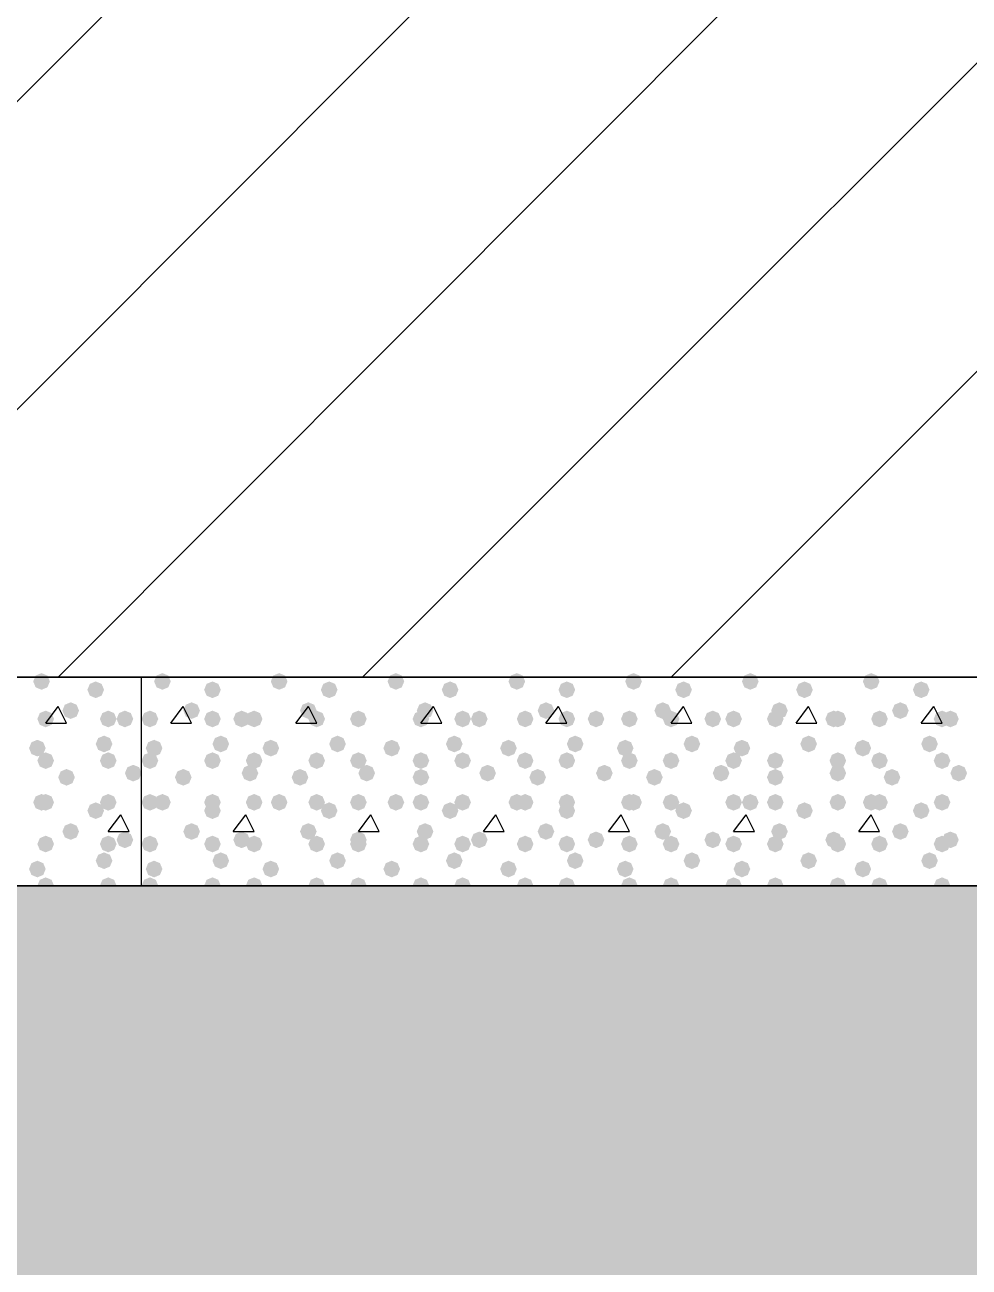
# Model space of a CAD drawing. Header units: millimetres. Extents: x 0 to 420, y 0 to 297.
# Drawn here: x 88.82 to 98.4, y 138.75 to 151.36 of the extents above; entities that cross this region are included whole.
import ezdxf

# ---------------------------------------------------------------- set-up
doc = ezdxf.new("R2010")
doc.units = ezdxf.units.MM
doc.layers.get('0').update_dxf_attribs({"linetype": 'CONTINUOUS'})

msp = doc.modelspace()

# ---------------------------------------------------------------- hatches: boundary and pattern name
at = {"true_color": 0x000007}
for points in [[(89.069333, 144.695333), (89.044462, 144.635537), (88.984667, 144.610667), (88.924871, 144.635537), (88.9, 144.695333), (88.924871, 144.755129), (88.984667, 144.78), (89.044462, 144.755129)], [(89.619667, 144.610667), (89.594796, 144.550871), (89.535, 144.526), (89.475204, 144.550871), (89.450333, 144.610667), (89.475204, 144.670462), (89.535, 144.695333), (89.594796, 144.670463)], [(89.365667, 144.399), (89.340796, 144.339204), (89.281, 144.314333), (89.221204, 144.339204), (89.196333, 144.399), (89.221204, 144.458796), (89.281, 144.483667), (89.340796, 144.458796)], [(89.111667, 144.314333), (89.086796, 144.254537), (89.027, 144.229667), (88.967204, 144.254537), (88.942333, 144.314333), (88.967204, 144.374129), (89.027, 144.399), (89.086796, 144.374129)], [(89.746667, 144.314333), (89.721796, 144.254537), (89.662, 144.229667), (89.602204, 144.254537), (89.577333, 144.314333), (89.602204, 144.374129), (89.662, 144.399), (89.721796, 144.374129)], [(89.916, 144.314333), (89.891129, 144.254537), (89.831333, 144.229667), (89.771537, 144.254537), (89.746667, 144.314333), (89.771537, 144.374129), (89.831333, 144.399), (89.891129, 144.374129)], [(89.027, 144.018), (89.002129, 143.958204), (88.942333, 143.933333), (88.882538, 143.958204), (88.857667, 144.018), (88.882537, 144.077796), (88.942333, 144.102667), (89.002129, 144.077796)], [(89.704333, 144.060333), (89.679462, 144.000537), (89.619667, 143.975667), (89.559871, 144.000537), (89.535, 144.060333), (89.559871, 144.120129), (89.619667, 144.145), (89.679462, 144.120129)], [(89.111667, 143.891), (89.086796, 143.831204), (89.027, 143.806333), (88.967204, 143.831204), (88.942333, 143.891), (88.967204, 143.950796), (89.027, 143.975667), (89.086796, 143.950796)], [(89.746667, 143.891), (89.721796, 143.831204), (89.662, 143.806333), (89.602204, 143.831204), (89.577333, 143.891), (89.602204, 143.950796), (89.662, 143.975667), (89.721796, 143.950796)], [(90.000667, 143.764), (89.975796, 143.704204), (89.916, 143.679333), (89.856204, 143.704204), (89.831333, 143.764), (89.856204, 143.823796), (89.916, 143.848667), (89.975796, 143.823796)], [(89.323333, 143.721667), (89.298463, 143.661871), (89.238667, 143.637), (89.178871, 143.661871), (89.154, 143.721667), (89.178871, 143.781462), (89.238667, 143.806333), (89.298462, 143.781463)], [(89.069333, 143.467667), (89.044462, 143.407871), (88.984667, 143.383), (88.924871, 143.407871), (88.9, 143.467667), (88.924871, 143.527462), (88.984667, 143.552333), (89.044462, 143.527463)], [(89.111667, 143.467667), (89.086796, 143.407871), (89.027, 143.383), (88.967204, 143.407871), (88.942333, 143.467667), (88.967204, 143.527462), (89.027, 143.552333), (89.086796, 143.527463)], [(89.619667, 143.383), (89.594796, 143.323204), (89.535, 143.298333), (89.475204, 143.323204), (89.450333, 143.383), (89.475204, 143.442796), (89.535, 143.467667), (89.594796, 143.442796)], [(89.746667, 143.467667), (89.721796, 143.407871), (89.662, 143.383), (89.602204, 143.407871), (89.577333, 143.467667), (89.602204, 143.527462), (89.662, 143.552333), (89.721796, 143.527463)], [(89.365667, 143.171333), (89.340796, 143.111537), (89.281, 143.086667), (89.221204, 143.111537), (89.196333, 143.171333), (89.221204, 143.231129), (89.281, 143.256), (89.340796, 143.231129)], [(89.111667, 143.044333), (89.086796, 142.984537), (89.027, 142.959667), (88.967204, 142.984537), (88.942333, 143.044333), (88.967204, 143.104129), (89.027, 143.129), (89.086796, 143.104129)], [(89.746667, 143.044333), (89.721796, 142.984537), (89.662, 142.959667), (89.602204, 142.984537), (89.577333, 143.044333), (89.602204, 143.104129), (89.662, 143.129), (89.721796, 143.104129)], [(89.916, 143.086667), (89.891129, 143.026871), (89.831333, 143.002), (89.771537, 143.026871), (89.746667, 143.086667), (89.771537, 143.146462), (89.831333, 143.171333), (89.891129, 143.146463)], [(89.704333, 142.875), (89.679462, 142.815204), (89.619667, 142.790333), (89.559871, 142.815204), (89.535, 142.875), (89.559871, 142.934796), (89.619667, 142.959667), (89.679462, 142.934796)], [(89.027, 142.790333), (89.002129, 142.730537), (88.942333, 142.705667), (88.882538, 142.730537), (88.857667, 142.790333), (88.882537, 142.850129), (88.942333, 142.875), (89.002129, 142.850129)], [(89.111667, 142.621), (89.086796, 142.561204), (89.027, 142.536333), (88.967204, 142.561204), (88.942333, 142.621), (88.967204, 142.680796), (89.027, 142.705667), (89.086796, 142.680796)], [(89.746667, 142.621), (89.721796, 142.561204), (89.662, 142.536333), (89.602204, 142.561204), (89.577333, 142.621), (89.602204, 142.680796), (89.662, 142.705667), (89.721796, 142.680796)]]:
    msp.add_hatch(color=0, dxfattribs=at).paths.add_polyline_path(points, flags=0)
at = {"true_color": 0x000008}
for points in [[(90.297, 144.695333), (90.272129, 144.635537), (90.212333, 144.610667), (90.152538, 144.635537), (90.127667, 144.695333), (90.152537, 144.755129), (90.212333, 144.78), (90.272129, 144.755129)], [(91.482333, 144.695333), (91.457463, 144.635537), (91.397667, 144.610667), (91.337871, 144.635537), (91.313, 144.695333), (91.337871, 144.755129), (91.397667, 144.78), (91.457462, 144.755129)], [(92.667667, 144.695333), (92.642796, 144.635537), (92.583, 144.610667), (92.523204, 144.635537), (92.498333, 144.695333), (92.523204, 144.755129), (92.583, 144.78), (92.642796, 144.755129)], [(93.895333, 144.695333), (93.870463, 144.635537), (93.810667, 144.610667), (93.750871, 144.635537), (93.726, 144.695333), (93.750871, 144.755129), (93.810667, 144.78), (93.870462, 144.755129)], [(95.080667, 144.695333), (95.055796, 144.635537), (94.996, 144.610667), (94.936204, 144.635537), (94.911333, 144.695333), (94.936204, 144.755129), (94.996, 144.78), (95.055796, 144.755129)], [(96.266, 144.695333), (96.241129, 144.635537), (96.181333, 144.610667), (96.121537, 144.635537), (96.096667, 144.695333), (96.121537, 144.755129), (96.181333, 144.78), (96.241129, 144.755129)], [(97.493667, 144.695333), (97.468796, 144.635537), (97.409, 144.610667), (97.349204, 144.635537), (97.324333, 144.695333), (97.349204, 144.755129), (97.409, 144.78), (97.468796, 144.755129)], [(90.805, 144.610667), (90.780129, 144.550871), (90.720333, 144.526), (90.660538, 144.550871), (90.635667, 144.610667), (90.660537, 144.670462), (90.720333, 144.695333), (90.780129, 144.670463)], [(91.990333, 144.610667), (91.965463, 144.550871), (91.905667, 144.526), (91.845871, 144.550871), (91.821, 144.610667), (91.845871, 144.670462), (91.905667, 144.695333), (91.965462, 144.670463)], [(93.218, 144.610667), (93.193129, 144.550871), (93.133333, 144.526), (93.073538, 144.550871), (93.048667, 144.610667), (93.073537, 144.670462), (93.133333, 144.695333), (93.193129, 144.670463)], [(94.403333, 144.610667), (94.378463, 144.550871), (94.318667, 144.526), (94.258871, 144.550871), (94.234, 144.610667), (94.258871, 144.670462), (94.318667, 144.695333), (94.378462, 144.670463)], [(95.588667, 144.610667), (95.563796, 144.550871), (95.504, 144.526), (95.444204, 144.550871), (95.419333, 144.610667), (95.444204, 144.670462), (95.504, 144.695333), (95.563796, 144.670463)], [(96.816333, 144.610667), (96.791462, 144.550871), (96.731667, 144.526), (96.671871, 144.550871), (96.647, 144.610667), (96.671871, 144.670462), (96.731667, 144.695333), (96.791462, 144.670463)], [(98.001667, 144.610667), (97.976796, 144.550871), (97.917, 144.526), (97.857204, 144.550871), (97.832333, 144.610667), (97.857204, 144.670462), (97.917, 144.695333), (97.976796, 144.670463)], [(90.593333, 144.399), (90.568463, 144.339204), (90.508667, 144.314333), (90.448871, 144.339204), (90.424, 144.399), (90.448871, 144.458796), (90.508667, 144.483667), (90.568462, 144.458796)], [(91.778667, 144.399), (91.753796, 144.339204), (91.694, 144.314333), (91.634204, 144.339204), (91.609333, 144.399), (91.634204, 144.458796), (91.694, 144.483667), (91.753796, 144.458796)], [(92.964, 144.399), (92.939129, 144.339204), (92.879333, 144.314333), (92.819538, 144.339204), (92.794667, 144.399), (92.819537, 144.458796), (92.879333, 144.483667), (92.939129, 144.458796)], [(94.191667, 144.399), (94.166796, 144.339204), (94.107, 144.314333), (94.047204, 144.339204), (94.022333, 144.399), (94.047204, 144.458796), (94.107, 144.483667), (94.166796, 144.458796)], [(95.377, 144.399), (95.352129, 144.339204), (95.292333, 144.314333), (95.232538, 144.339204), (95.207667, 144.399), (95.232537, 144.458796), (95.292333, 144.483667), (95.352129, 144.458796)], [(96.562333, 144.399), (96.537463, 144.339204), (96.477667, 144.314333), (96.417871, 144.339204), (96.393, 144.399), (96.417871, 144.458796), (96.477667, 144.483667), (96.537462, 144.458796)], [(97.79, 144.399), (97.765129, 144.339204), (97.705333, 144.314333), (97.645538, 144.339204), (97.620667, 144.399), (97.645537, 144.458796), (97.705333, 144.483667), (97.765129, 144.458796)], [(90.17, 144.314333), (90.145129, 144.254537), (90.085333, 144.229667), (90.025538, 144.254537), (90.000667, 144.314333), (90.025537, 144.374129), (90.085333, 144.399), (90.145129, 144.374129)], [(90.805, 144.314333), (90.780129, 144.254537), (90.720333, 144.229667), (90.660538, 144.254537), (90.635667, 144.314333), (90.660537, 144.374129), (90.720333, 144.399), (90.780129, 144.374129)], [(91.101333, 144.314333), (91.076462, 144.254537), (91.016667, 144.229667), (90.956871, 144.254537), (90.932, 144.314333), (90.956871, 144.374129), (91.016667, 144.399), (91.076462, 144.374129)], [(91.228333, 144.314333), (91.203463, 144.254537), (91.143667, 144.229667), (91.083871, 144.254537), (91.059, 144.314333), (91.083871, 144.374129), (91.143667, 144.399), (91.203462, 144.374129)], [(91.863333, 144.314333), (91.838463, 144.254537), (91.778667, 144.229667), (91.718871, 144.254537), (91.694, 144.314333), (91.718871, 144.374129), (91.778667, 144.399), (91.838462, 144.374129)], [(92.286667, 144.314333), (92.261796, 144.254537), (92.202, 144.229667), (92.142204, 144.254537), (92.117333, 144.314333), (92.142204, 144.374129), (92.202, 144.399), (92.261796, 144.374129)], [(92.286667, 144.314333), (92.261796, 144.254537), (92.202, 144.229667), (92.142204, 144.254537), (92.117333, 144.314333), (92.142204, 144.374129), (92.202, 144.399), (92.261796, 144.374129)], [(92.921667, 144.314333), (92.896796, 144.254537), (92.837, 144.229667), (92.777204, 144.254537), (92.752333, 144.314333), (92.777204, 144.374129), (92.837, 144.399), (92.896796, 144.374129)], [(93.345, 144.314333), (93.320129, 144.254537), (93.260333, 144.229667), (93.200538, 144.254537), (93.175667, 144.314333), (93.200537, 144.374129), (93.260333, 144.399), (93.320129, 144.374129)], [(93.514333, 144.314333), (93.489462, 144.254537), (93.429667, 144.229667), (93.369871, 144.254537), (93.345, 144.314333), (93.369871, 144.374129), (93.429667, 144.399), (93.489462, 144.374129)], [(93.98, 144.314333), (93.955129, 144.254537), (93.895333, 144.229667), (93.835538, 144.254537), (93.810667, 144.314333), (93.835537, 144.374129), (93.895333, 144.399), (93.955129, 144.374129)], [(94.403333, 144.314333), (94.378463, 144.254537), (94.318667, 144.229667), (94.258871, 144.254537), (94.234, 144.314333), (94.258871, 144.374129), (94.318667, 144.399), (94.378462, 144.374129)], [(94.699667, 144.314333), (94.674796, 144.254537), (94.615, 144.229667), (94.555204, 144.254537), (94.530333, 144.314333), (94.555204, 144.374129), (94.615, 144.399), (94.674796, 144.374129)], [(95.038333, 144.314333), (95.013463, 144.254537), (94.953667, 144.229667), (94.893871, 144.254537), (94.869, 144.314333), (94.893871, 144.374129), (94.953667, 144.399), (95.013462, 144.374129)], [(95.461667, 144.314333), (95.436796, 144.254537), (95.377, 144.229667), (95.317204, 144.254537), (95.292333, 144.314333), (95.317204, 144.374129), (95.377, 144.399), (95.436796, 144.374129)], [(95.885, 144.314333), (95.860129, 144.254537), (95.800333, 144.229667), (95.740538, 144.254537), (95.715667, 144.314333), (95.740537, 144.374129), (95.800333, 144.399), (95.860129, 144.374129)], [(96.096667, 144.314333), (96.071796, 144.254537), (96.012, 144.229667), (95.952204, 144.254537), (95.927333, 144.314333), (95.952204, 144.374129), (96.012, 144.399), (96.071796, 144.374129)], [(96.52, 144.314333), (96.495129, 144.254537), (96.435333, 144.229667), (96.375538, 144.254537), (96.350667, 144.314333), (96.375537, 144.374129), (96.435333, 144.399), (96.495129, 144.374129)], [(97.112667, 144.314333), (97.087796, 144.254537), (97.028, 144.229667), (96.968204, 144.254537), (96.943333, 144.314333), (96.968204, 144.374129), (97.028, 144.399), (97.087796, 144.374129)], [(97.155, 144.314333), (97.130129, 144.254537), (97.070333, 144.229667), (97.010538, 144.254537), (96.985667, 144.314333), (97.010537, 144.374129), (97.070333, 144.399), (97.130129, 144.374129)], [(97.578333, 144.314333), (97.553463, 144.254537), (97.493667, 144.229667), (97.433871, 144.254537), (97.409, 144.314333), (97.433871, 144.374129), (97.493667, 144.399), (97.553462, 144.374129)], [(98.213333, 144.314333), (98.188463, 144.254537), (98.128667, 144.229667), (98.068871, 144.254537), (98.044, 144.314333), (98.068871, 144.374129), (98.128667, 144.399), (98.188462, 144.374129)], [(98.298, 144.314333), (98.273129, 144.254537), (98.213333, 144.229667), (98.153537, 144.254537), (98.128667, 144.314333), (98.153537, 144.374129), (98.213333, 144.399), (98.273129, 144.374129)], [(90.212333, 144.018), (90.187463, 143.958204), (90.127667, 143.933333), (90.067871, 143.958204), (90.043, 144.018), (90.067871, 144.077796), (90.127667, 144.102667), (90.187462, 144.077796)], [(90.889667, 144.060333), (90.864796, 144.000537), (90.805, 143.975667), (90.745204, 144.000537), (90.720333, 144.060333), (90.745204, 144.120129), (90.805, 144.145), (90.864796, 144.120129)], [(91.397667, 144.018), (91.372796, 143.958204), (91.313, 143.933333), (91.253204, 143.958204), (91.228333, 144.018), (91.253204, 144.077796), (91.313, 144.102667), (91.372796, 144.077796)], [(92.075, 144.060333), (92.050129, 144.000537), (91.990333, 143.975667), (91.930538, 144.000537), (91.905667, 144.060333), (91.930537, 144.120129), (91.990333, 144.145), (92.050129, 144.120129)], [(92.625333, 144.018), (92.600463, 143.958204), (92.540667, 143.933333), (92.480871, 143.958204), (92.456, 144.018), (92.480871, 144.077796), (92.540667, 144.102667), (92.600462, 144.077796)], [(93.260333, 144.060333), (93.235463, 144.000537), (93.175667, 143.975667), (93.115871, 144.000537), (93.091, 144.060333), (93.115871, 144.120129), (93.175667, 144.145), (93.235462, 144.120129)], [(93.810667, 144.018), (93.785796, 143.958204), (93.726, 143.933333), (93.666204, 143.958204), (93.641333, 144.018), (93.666204, 144.077796), (93.726, 144.102667), (93.785796, 144.077796)], [(94.488, 144.060333), (94.463129, 144.000537), (94.403333, 143.975667), (94.343537, 144.000537), (94.318667, 144.060333), (94.343537, 144.120129), (94.403333, 144.145), (94.463129, 144.120129)], [(94.996, 144.018), (94.971129, 143.958204), (94.911333, 143.933333), (94.851537, 143.958204), (94.826667, 144.018), (94.851537, 144.077796), (94.911333, 144.102667), (94.971129, 144.077796)], [(95.673333, 144.060333), (95.648463, 144.000537), (95.588667, 143.975667), (95.528871, 144.000537), (95.504, 144.060333), (95.528871, 144.120129), (95.588667, 144.145), (95.648462, 144.120129)], [(96.181333, 144.018), (96.156462, 143.958204), (96.096667, 143.933333), (96.036871, 143.958204), (96.012, 144.018), (96.036871, 144.077796), (96.096667, 144.102667), (96.156462, 144.077796)], [(96.858667, 144.060333), (96.833796, 144.000537), (96.774, 143.975667), (96.714204, 144.000537), (96.689333, 144.060333), (96.714204, 144.120129), (96.774, 144.145), (96.833796, 144.120129)], [(97.409, 144.018), (97.384129, 143.958204), (97.324333, 143.933333), (97.264538, 143.958204), (97.239667, 144.018), (97.264537, 144.077796), (97.324333, 144.102667), (97.384129, 144.077796)], [(98.086333, 144.060333), (98.061462, 144.000537), (98.001667, 143.975667), (97.941871, 144.000537), (97.917, 144.060333), (97.941871, 144.120129), (98.001667, 144.145), (98.061462, 144.120129)], [(90.17, 143.891), (90.145129, 143.831204), (90.085333, 143.806333), (90.025538, 143.831204), (90.000667, 143.891), (90.025537, 143.950796), (90.085333, 143.975667), (90.145129, 143.950796)], [(90.805, 143.891), (90.780129, 143.831204), (90.720333, 143.806333), (90.660538, 143.831204), (90.635667, 143.891), (90.660537, 143.950796), (90.720333, 143.975667), (90.780129, 143.950796)], [(91.228333, 143.891), (91.203463, 143.831204), (91.143667, 143.806333), (91.083871, 143.831204), (91.059, 143.891), (91.083871, 143.950796), (91.143667, 143.975667), (91.203462, 143.950796)], [(91.863333, 143.891), (91.838463, 143.831204), (91.778667, 143.806333), (91.718871, 143.831204), (91.694, 143.891), (91.718871, 143.950796), (91.778667, 143.975667), (91.838462, 143.950796)], [(92.286667, 143.891), (92.261796, 143.831204), (92.202, 143.806333), (92.142204, 143.831204), (92.117333, 143.891), (92.142204, 143.950796), (92.202, 143.975667), (92.261796, 143.950796)], [(92.921667, 143.891), (92.896796, 143.831204), (92.837, 143.806333), (92.777204, 143.831204), (92.752333, 143.891), (92.777204, 143.950796), (92.837, 143.975667), (92.896796, 143.950796)], [(93.345, 143.891), (93.320129, 143.831204), (93.260333, 143.806333), (93.200538, 143.831204), (93.175667, 143.891), (93.200537, 143.950796), (93.260333, 143.975667), (93.320129, 143.950796)], [(93.98, 143.891), (93.955129, 143.831204), (93.895333, 143.806333), (93.835538, 143.831204), (93.810667, 143.891), (93.835537, 143.950796), (93.895333, 143.975667), (93.955129, 143.950796)], [(94.403333, 143.891), (94.378463, 143.831204), (94.318667, 143.806333), (94.258871, 143.831204), (94.234, 143.891), (94.258871, 143.950796), (94.318667, 143.975667), (94.378462, 143.950796)], [(95.038333, 143.891), (95.013463, 143.831204), (94.953667, 143.806333), (94.893871, 143.831204), (94.869, 143.891), (94.893871, 143.950796), (94.953667, 143.975667), (95.013462, 143.950796)], [(95.461667, 143.891), (95.436796, 143.831204), (95.377, 143.806333), (95.317204, 143.831204), (95.292333, 143.891), (95.317204, 143.950796), (95.377, 143.975667), (95.436796, 143.950796)], [(96.096667, 143.891), (96.071796, 143.831204), (96.012, 143.806333), (95.952204, 143.831204), (95.927333, 143.891), (95.952204, 143.950796), (96.012, 143.975667), (96.071796, 143.950796)], [(96.52, 143.891), (96.495129, 143.831204), (96.435333, 143.806333), (96.375538, 143.831204), (96.350667, 143.891), (96.375537, 143.950796), (96.435333, 143.975667), (96.495129, 143.950796)], [(97.155, 143.891), (97.130129, 143.831204), (97.070333, 143.806333), (97.010538, 143.831204), (96.985667, 143.891), (97.010537, 143.950796), (97.070333, 143.975667), (97.130129, 143.950796)], [(97.578333, 143.891), (97.553463, 143.831204), (97.493667, 143.806333), (97.433871, 143.831204), (97.409, 143.891), (97.433871, 143.950796), (97.493667, 143.975667), (97.553462, 143.950796)], [(98.213333, 143.891), (98.188463, 143.831204), (98.128667, 143.806333), (98.068871, 143.831204), (98.044, 143.891), (98.068871, 143.950796), (98.128667, 143.975667), (98.188462, 143.950796)], [(91.186, 143.764), (91.161129, 143.704204), (91.101333, 143.679333), (91.041537, 143.704204), (91.016667, 143.764), (91.041537, 143.823796), (91.101333, 143.848667), (91.161129, 143.823796)], [(92.371333, 143.764), (92.346463, 143.704204), (92.286667, 143.679333), (92.226871, 143.704204), (92.202, 143.764), (92.226871, 143.823796), (92.286667, 143.848667), (92.346462, 143.823796)], [(93.599, 143.764), (93.574129, 143.704204), (93.514333, 143.679333), (93.454538, 143.704204), (93.429667, 143.764), (93.454537, 143.823796), (93.514333, 143.848667), (93.574129, 143.823796)], [(94.784333, 143.764), (94.759462, 143.704204), (94.699667, 143.679333), (94.639871, 143.704204), (94.615, 143.764), (94.639871, 143.823796), (94.699667, 143.848667), (94.759462, 143.823796)], [(95.969667, 143.764), (95.944796, 143.704204), (95.885, 143.679333), (95.825204, 143.704204), (95.800333, 143.764), (95.825204, 143.823796), (95.885, 143.848667), (95.944796, 143.823796)], [(97.155, 143.764), (97.130129, 143.704204), (97.070333, 143.679333), (97.010538, 143.704204), (96.985667, 143.764), (97.010537, 143.823796), (97.070333, 143.848667), (97.130129, 143.823796)], [(98.382667, 143.764), (98.357796, 143.704204), (98.298, 143.679333), (98.238204, 143.704204), (98.213333, 143.764), (98.238204, 143.823796), (98.298, 143.848667), (98.357796, 143.823796)], [(90.508667, 143.721667), (90.483796, 143.661871), (90.424, 143.637), (90.364204, 143.661871), (90.339333, 143.721667), (90.364204, 143.781462), (90.424, 143.806333), (90.483796, 143.781463)], [(91.694, 143.721667), (91.669129, 143.661871), (91.609333, 143.637), (91.549538, 143.661871), (91.524667, 143.721667), (91.549537, 143.781462), (91.609333, 143.806333), (91.669129, 143.781463)], [(92.921667, 143.721667), (92.896796, 143.661871), (92.837, 143.637), (92.777204, 143.661871), (92.752333, 143.721667), (92.777204, 143.781462), (92.837, 143.806333), (92.896796, 143.781463)], [(94.107, 143.721667), (94.082129, 143.661871), (94.022333, 143.637), (93.962538, 143.661871), (93.937667, 143.721667), (93.962537, 143.781462), (94.022333, 143.806333), (94.082129, 143.781463)], [(95.292333, 143.721667), (95.267463, 143.661871), (95.207667, 143.637), (95.147871, 143.661871), (95.123, 143.721667), (95.147871, 143.781462), (95.207667, 143.806333), (95.267462, 143.781463)], [(96.52, 143.721667), (96.495129, 143.661871), (96.435333, 143.637), (96.375538, 143.661871), (96.350667, 143.721667), (96.375537, 143.781462), (96.435333, 143.806333), (96.495129, 143.781463)], [(97.705333, 143.721667), (97.680463, 143.661871), (97.620667, 143.637), (97.560871, 143.661871), (97.536, 143.721667), (97.560871, 143.781462), (97.620667, 143.806333), (97.680462, 143.781463)], [(90.17, 143.467667), (90.145129, 143.407871), (90.085333, 143.383), (90.025538, 143.407871), (90.000667, 143.467667), (90.025537, 143.527462), (90.085333, 143.552333), (90.145129, 143.527463)], [(90.297, 143.467667), (90.272129, 143.407871), (90.212333, 143.383), (90.152538, 143.407871), (90.127667, 143.467667), (90.152537, 143.527462), (90.212333, 143.552333), (90.272129, 143.527463)], [(90.805, 143.467667), (90.780129, 143.407871), (90.720333, 143.383), (90.660538, 143.407871), (90.635667, 143.467667), (90.660537, 143.527462), (90.720333, 143.552333), (90.780129, 143.527463)], [(90.805, 143.383), (90.780129, 143.323204), (90.720333, 143.298333), (90.660538, 143.323204), (90.635667, 143.383), (90.660537, 143.442796), (90.720333, 143.467667), (90.780129, 143.442796)], [(91.228333, 143.467667), (91.203463, 143.407871), (91.143667, 143.383), (91.083871, 143.407871), (91.059, 143.467667), (91.083871, 143.527462), (91.143667, 143.552333), (91.203462, 143.527463)], [(91.482333, 143.467667), (91.457463, 143.407871), (91.397667, 143.383), (91.337871, 143.407871), (91.313, 143.467667), (91.337871, 143.527462), (91.397667, 143.552333), (91.457462, 143.527463)], [(91.863333, 143.467667), (91.838463, 143.407871), (91.778667, 143.383), (91.718871, 143.407871), (91.694, 143.467667), (91.718871, 143.527462), (91.778667, 143.552333), (91.838462, 143.527463)], [(91.990333, 143.383), (91.965463, 143.323204), (91.905667, 143.298333), (91.845871, 143.323204), (91.821, 143.383), (91.845871, 143.442796), (91.905667, 143.467667), (91.965462, 143.442796)], [(92.286667, 143.467667), (92.261796, 143.407871), (92.202, 143.383), (92.142204, 143.407871), (92.117333, 143.467667), (92.142204, 143.527462), (92.202, 143.552333), (92.261796, 143.527463)], [(92.667667, 143.467667), (92.642796, 143.407871), (92.583, 143.383), (92.523204, 143.407871), (92.498333, 143.467667), (92.523204, 143.527462), (92.583, 143.552333), (92.642796, 143.527463)], [(92.921667, 143.467667), (92.896796, 143.407871), (92.837, 143.383), (92.777204, 143.407871), (92.752333, 143.467667), (92.777204, 143.527462), (92.837, 143.552333), (92.896796, 143.527463)], [(93.218, 143.383), (93.193129, 143.323204), (93.133333, 143.298333), (93.073538, 143.323204), (93.048667, 143.383), (93.073537, 143.442796), (93.133333, 143.467667), (93.193129, 143.442796)], [(93.345, 143.467667), (93.320129, 143.407871), (93.260333, 143.383), (93.200538, 143.407871), (93.175667, 143.467667), (93.200537, 143.527462), (93.260333, 143.552333), (93.320129, 143.527463)], [(93.895333, 143.467667), (93.870463, 143.407871), (93.810667, 143.383), (93.750871, 143.407871), (93.726, 143.467667), (93.750871, 143.527462), (93.810667, 143.552333), (93.870462, 143.527463)], [(93.98, 143.467667), (93.955129, 143.407871), (93.895333, 143.383), (93.835538, 143.407871), (93.810667, 143.467667), (93.835537, 143.527462), (93.895333, 143.552333), (93.955129, 143.527463)], [(94.403333, 143.467667), (94.378463, 143.407871), (94.318667, 143.383), (94.258871, 143.407871), (94.234, 143.467667), (94.258871, 143.527462), (94.318667, 143.552333), (94.378462, 143.527463)], [(94.403333, 143.383), (94.378463, 143.323204), (94.318667, 143.298333), (94.258871, 143.323204), (94.234, 143.383), (94.258871, 143.442796), (94.318667, 143.467667), (94.378462, 143.442796)], [(95.038333, 143.467667), (95.013463, 143.407871), (94.953667, 143.383), (94.893871, 143.407871), (94.869, 143.467667), (94.893871, 143.527462), (94.953667, 143.552333), (95.013462, 143.527463)], [(95.080667, 143.467667), (95.055796, 143.407871), (94.996, 143.383), (94.936204, 143.407871), (94.911333, 143.467667), (94.936204, 143.527462), (94.996, 143.552333), (95.055796, 143.527463)], [(95.461667, 143.467667), (95.436796, 143.407871), (95.377, 143.383), (95.317204, 143.407871), (95.292333, 143.467667), (95.317204, 143.527462), (95.377, 143.552333), (95.436796, 143.527463)], [(95.588667, 143.383), (95.563796, 143.323204), (95.504, 143.298333), (95.444204, 143.323204), (95.419333, 143.383), (95.444204, 143.442796), (95.504, 143.467667), (95.563796, 143.442796)], [(96.096667, 143.467667), (96.071796, 143.407871), (96.012, 143.383), (95.952204, 143.407871), (95.927333, 143.467667), (95.952204, 143.527462), (96.012, 143.552333), (96.071796, 143.527463)], [(96.266, 143.467667), (96.241129, 143.407871), (96.181333, 143.383), (96.121537, 143.407871), (96.096667, 143.467667), (96.121537, 143.527462), (96.181333, 143.552333), (96.241129, 143.527463)], [(96.52, 143.467667), (96.495129, 143.407871), (96.435333, 143.383), (96.375538, 143.407871), (96.350667, 143.467667), (96.375537, 143.527462), (96.435333, 143.552333), (96.495129, 143.527463)], [(96.816333, 143.383), (96.791462, 143.323204), (96.731667, 143.298333), (96.671871, 143.323204), (96.647, 143.383), (96.671871, 143.442796), (96.731667, 143.467667), (96.791462, 143.442796)], [(97.155, 143.467667), (97.130129, 143.407871), (97.070333, 143.383), (97.010538, 143.407871), (96.985667, 143.467667), (97.010537, 143.527462), (97.070333, 143.552333), (97.130129, 143.527463)], [(97.493667, 143.467667), (97.468796, 143.407871), (97.409, 143.383), (97.349204, 143.407871), (97.324333, 143.467667), (97.349204, 143.527462), (97.409, 143.552333), (97.468796, 143.527463)], [(97.578333, 143.467667), (97.553463, 143.407871), (97.493667, 143.383), (97.433871, 143.407871), (97.409, 143.467667), (97.433871, 143.527462), (97.493667, 143.552333), (97.553462, 143.527463)], [(98.001667, 143.383), (97.976796, 143.323204), (97.917, 143.298333), (97.857204, 143.323204), (97.832333, 143.383), (97.857204, 143.442796), (97.917, 143.467667), (97.976796, 143.442796)], [(98.213333, 143.467667), (98.188463, 143.407871), (98.128667, 143.383), (98.068871, 143.407871), (98.044, 143.467667), (98.068871, 143.527462), (98.128667, 143.552333), (98.188462, 143.527463)], [(90.593333, 143.171333), (90.568463, 143.111537), (90.508667, 143.086667), (90.448871, 143.111537), (90.424, 143.171333), (90.448871, 143.231129), (90.508667, 143.256), (90.568462, 143.231129)], [(91.778667, 143.171333), (91.753796, 143.111537), (91.694, 143.086667), (91.634204, 143.111537), (91.609333, 143.171333), (91.634204, 143.231129), (91.694, 143.256), (91.753796, 143.231129)], [(92.964, 143.171333), (92.939129, 143.111537), (92.879333, 143.086667), (92.819538, 143.111537), (92.794667, 143.171333), (92.819537, 143.231129), (92.879333, 143.256), (92.939129, 143.231129)], [(94.191667, 143.171333), (94.166796, 143.111537), (94.107, 143.086667), (94.047204, 143.111537), (94.022333, 143.171333), (94.047204, 143.231129), (94.107, 143.256), (94.166796, 143.231129)], [(95.377, 143.171333), (95.352129, 143.111537), (95.292333, 143.086667), (95.232538, 143.111537), (95.207667, 143.171333), (95.232537, 143.231129), (95.292333, 143.256), (95.352129, 143.231129)], [(96.562333, 143.171333), (96.537463, 143.111537), (96.477667, 143.086667), (96.417871, 143.111537), (96.393, 143.171333), (96.417871, 143.231129), (96.477667, 143.256), (96.537462, 143.231129)], [(97.79, 143.171333), (97.765129, 143.111537), (97.705333, 143.086667), (97.645538, 143.111537), (97.620667, 143.171333), (97.645537, 143.231129), (97.705333, 143.256), (97.765129, 143.231129)], [(90.17, 143.044333), (90.145129, 142.984537), (90.085333, 142.959667), (90.025538, 142.984537), (90.000667, 143.044333), (90.025537, 143.104129), (90.085333, 143.129), (90.145129, 143.104129)], [(90.805, 143.044333), (90.780129, 142.984537), (90.720333, 142.959667), (90.660538, 142.984537), (90.635667, 143.044333), (90.660537, 143.104129), (90.720333, 143.129), (90.780129, 143.104129)], [(91.101333, 143.086667), (91.076462, 143.026871), (91.016667, 143.002), (90.956871, 143.026871), (90.932, 143.086667), (90.956871, 143.146462), (91.016667, 143.171333), (91.076462, 143.146463)], [(91.228333, 143.044333), (91.203463, 142.984537), (91.143667, 142.959667), (91.083871, 142.984537), (91.059, 143.044333), (91.083871, 143.104129), (91.143667, 143.129), (91.203462, 143.104129)], [(91.863333, 143.044333), (91.838463, 142.984537), (91.778667, 142.959667), (91.718871, 142.984537), (91.694, 143.044333), (91.718871, 143.104129), (91.778667, 143.129), (91.838462, 143.104129)], [(92.286667, 143.086667), (92.261796, 143.026871), (92.202, 143.002), (92.142204, 143.026871), (92.117333, 143.086667), (92.142204, 143.146462), (92.202, 143.171333), (92.261796, 143.146463)], [(92.286667, 143.044333), (92.261796, 142.984537), (92.202, 142.959667), (92.142204, 142.984537), (92.117333, 143.044333), (92.142204, 143.104129), (92.202, 143.129), (92.261796, 143.104129)], [(92.921667, 143.044333), (92.896796, 142.984537), (92.837, 142.959667), (92.777204, 142.984537), (92.752333, 143.044333), (92.777204, 143.104129), (92.837, 143.129), (92.896796, 143.104129)], [(93.345, 143.044333), (93.320129, 142.984537), (93.260333, 142.959667), (93.200538, 142.984537), (93.175667, 143.044333), (93.200537, 143.104129), (93.260333, 143.129), (93.320129, 143.104129)], [(93.514333, 143.086667), (93.489462, 143.026871), (93.429667, 143.002), (93.369871, 143.026871), (93.345, 143.086667), (93.369871, 143.146462), (93.429667, 143.171333), (93.489462, 143.146463)], [(93.98, 143.044333), (93.955129, 142.984537), (93.895333, 142.959667), (93.835538, 142.984537), (93.810667, 143.044333), (93.835537, 143.104129), (93.895333, 143.129), (93.955129, 143.104129)], [(94.403333, 143.044333), (94.378463, 142.984537), (94.318667, 142.959667), (94.258871, 142.984537), (94.234, 143.044333), (94.258871, 143.104129), (94.318667, 143.129), (94.378462, 143.104129)], [(94.699667, 143.086667), (94.674796, 143.026871), (94.615, 143.002), (94.555204, 143.026871), (94.530333, 143.086667), (94.555204, 143.146462), (94.615, 143.171333), (94.674796, 143.146463)], [(95.038333, 143.044333), (95.013463, 142.984537), (94.953667, 142.959667), (94.893871, 142.984537), (94.869, 143.044333), (94.893871, 143.104129), (94.953667, 143.129), (95.013462, 143.104129)], [(95.461667, 143.044333), (95.436796, 142.984537), (95.377, 142.959667), (95.317204, 142.984537), (95.292333, 143.044333), (95.317204, 143.104129), (95.377, 143.129), (95.436796, 143.104129)], [(95.885, 143.086667), (95.860129, 143.026871), (95.800333, 143.002), (95.740538, 143.026871), (95.715667, 143.086667), (95.740537, 143.146462), (95.800333, 143.171333), (95.860129, 143.146463)], [(96.096667, 143.044333), (96.071796, 142.984537), (96.012, 142.959667), (95.952204, 142.984537), (95.927333, 143.044333), (95.952204, 143.104129), (96.012, 143.129), (96.071796, 143.104129)], [(96.52, 143.044333), (96.495129, 142.984537), (96.435333, 142.959667), (96.375538, 142.984537), (96.350667, 143.044333), (96.375537, 143.104129), (96.435333, 143.129), (96.495129, 143.104129)], [(97.112667, 143.086667), (97.087796, 143.026871), (97.028, 143.002), (96.968204, 143.026871), (96.943333, 143.086667), (96.968204, 143.146462), (97.028, 143.171333), (97.087796, 143.146463)], [(97.155, 143.044333), (97.130129, 142.984537), (97.070333, 142.959667), (97.010538, 142.984537), (96.985667, 143.044333), (97.010537, 143.104129), (97.070333, 143.129), (97.130129, 143.104129)], [(97.578333, 143.044333), (97.553463, 142.984537), (97.493667, 142.959667), (97.433871, 142.984537), (97.409, 143.044333), (97.433871, 143.104129), (97.493667, 143.129), (97.553462, 143.104129)], [(98.213333, 143.044333), (98.188463, 142.984537), (98.128667, 142.959667), (98.068871, 142.984537), (98.044, 143.044333), (98.068871, 143.104129), (98.128667, 143.129), (98.188462, 143.104129)], [(98.298, 143.086667), (98.273129, 143.026871), (98.213333, 143.002), (98.153537, 143.026871), (98.128667, 143.086667), (98.153537, 143.146462), (98.213333, 143.171333), (98.273129, 143.146463)], [(90.889667, 142.875), (90.864796, 142.815204), (90.805, 142.790333), (90.745204, 142.815204), (90.720333, 142.875), (90.745204, 142.934796), (90.805, 142.959667), (90.864796, 142.934796)], [(92.075, 142.875), (92.050129, 142.815204), (91.990333, 142.790333), (91.930538, 142.815204), (91.905667, 142.875), (91.930537, 142.934796), (91.990333, 142.959667), (92.050129, 142.934796)], [(93.260333, 142.875), (93.235463, 142.815204), (93.175667, 142.790333), (93.115871, 142.815204), (93.091, 142.875), (93.115871, 142.934796), (93.175667, 142.959667), (93.235462, 142.934796)], [(94.488, 142.875), (94.463129, 142.815204), (94.403333, 142.790333), (94.343537, 142.815204), (94.318667, 142.875), (94.343537, 142.934796), (94.403333, 142.959667), (94.463129, 142.934796)], [(95.673333, 142.875), (95.648463, 142.815204), (95.588667, 142.790333), (95.528871, 142.815204), (95.504, 142.875), (95.528871, 142.934796), (95.588667, 142.959667), (95.648462, 142.934796)], [(96.858667, 142.875), (96.833796, 142.815204), (96.774, 142.790333), (96.714204, 142.815204), (96.689333, 142.875), (96.714204, 142.934796), (96.774, 142.959667), (96.833796, 142.934796)], [(98.086333, 142.875), (98.061462, 142.815204), (98.001667, 142.790333), (97.941871, 142.815204), (97.917, 142.875), (97.941871, 142.934796), (98.001667, 142.959667), (98.061462, 142.934796)], [(90.212333, 142.790333), (90.187463, 142.730537), (90.127667, 142.705667), (90.067871, 142.730537), (90.043, 142.790333), (90.067871, 142.850129), (90.127667, 142.875), (90.187462, 142.850129)], [(91.397667, 142.790333), (91.372796, 142.730537), (91.313, 142.705667), (91.253204, 142.730537), (91.228333, 142.790333), (91.253204, 142.850129), (91.313, 142.875), (91.372796, 142.850129)], [(92.625333, 142.790333), (92.600463, 142.730537), (92.540667, 142.705667), (92.480871, 142.730537), (92.456, 142.790333), (92.480871, 142.850129), (92.540667, 142.875), (92.600462, 142.850129)], [(93.810667, 142.790333), (93.785796, 142.730537), (93.726, 142.705667), (93.666204, 142.730537), (93.641333, 142.790333), (93.666204, 142.850129), (93.726, 142.875), (93.785796, 142.850129)], [(94.996, 142.790333), (94.971129, 142.730537), (94.911333, 142.705667), (94.851537, 142.730537), (94.826667, 142.790333), (94.851537, 142.850129), (94.911333, 142.875), (94.971129, 142.850129)], [(96.181333, 142.790333), (96.156462, 142.730537), (96.096667, 142.705667), (96.036871, 142.730537), (96.012, 142.790333), (96.036871, 142.850129), (96.096667, 142.875), (96.156462, 142.850129)], [(97.409, 142.790333), (97.384129, 142.730537), (97.324333, 142.705667), (97.264538, 142.730537), (97.239667, 142.790333), (97.264537, 142.850129), (97.324333, 142.875), (97.384129, 142.850129)], [(90.17, 142.621), (90.145129, 142.561204), (90.085333, 142.536333), (90.025538, 142.561204), (90.000667, 142.621), (90.025537, 142.680796), (90.085333, 142.705667), (90.145129, 142.680796)], [(90.805, 142.621), (90.780129, 142.561204), (90.720333, 142.536333), (90.660538, 142.561204), (90.635667, 142.621), (90.660537, 142.680796), (90.720333, 142.705667), (90.780129, 142.680796)], [(91.228333, 142.621), (91.203463, 142.561204), (91.143667, 142.536333), (91.083871, 142.561204), (91.059, 142.621), (91.083871, 142.680796), (91.143667, 142.705667), (91.203462, 142.680796)], [(91.863333, 142.621), (91.838463, 142.561204), (91.778667, 142.536333), (91.718871, 142.561204), (91.694, 142.621), (91.718871, 142.680796), (91.778667, 142.705667), (91.838462, 142.680796)], [(92.286667, 142.621), (92.261796, 142.561204), (92.202, 142.536333), (92.142204, 142.561204), (92.117333, 142.621), (92.142204, 142.680796), (92.202, 142.705667), (92.261796, 142.680796)], [(92.921667, 142.621), (92.896796, 142.561204), (92.837, 142.536333), (92.777204, 142.561204), (92.752333, 142.621), (92.777204, 142.680796), (92.837, 142.705667), (92.896796, 142.680796)], [(93.345, 142.621), (93.320129, 142.561204), (93.260333, 142.536333), (93.200538, 142.561204), (93.175667, 142.621), (93.200537, 142.680796), (93.260333, 142.705667), (93.320129, 142.680796)], [(93.98, 142.621), (93.955129, 142.561204), (93.895333, 142.536333), (93.835538, 142.561204), (93.810667, 142.621), (93.835537, 142.680796), (93.895333, 142.705667), (93.955129, 142.680796)], [(94.403333, 142.621), (94.378463, 142.561204), (94.318667, 142.536333), (94.258871, 142.561204), (94.234, 142.621), (94.258871, 142.680796), (94.318667, 142.705667), (94.378462, 142.680796)], [(95.038333, 142.621), (95.013463, 142.561204), (94.953667, 142.536333), (94.893871, 142.561204), (94.869, 142.621), (94.893871, 142.680796), (94.953667, 142.705667), (95.013462, 142.680796)], [(95.461667, 142.621), (95.436796, 142.561204), (95.377, 142.536333), (95.317204, 142.561204), (95.292333, 142.621), (95.317204, 142.680796), (95.377, 142.705667), (95.436796, 142.680796)], [(96.096667, 142.621), (96.071796, 142.561204), (96.012, 142.536333), (95.952204, 142.561204), (95.927333, 142.621), (95.952204, 142.680796), (96.012, 142.705667), (96.071796, 142.680796)], [(96.52, 142.621), (96.495129, 142.561204), (96.435333, 142.536333), (96.375538, 142.561204), (96.350667, 142.621), (96.375537, 142.680796), (96.435333, 142.705667), (96.495129, 142.680796)], [(97.155, 142.621), (97.130129, 142.561204), (97.070333, 142.536333), (97.010538, 142.561204), (96.985667, 142.621), (97.010537, 142.680796), (97.070333, 142.705667), (97.130129, 142.680796)], [(97.578333, 142.621), (97.553463, 142.561204), (97.493667, 142.536333), (97.433871, 142.561204), (97.409, 142.621), (97.433871, 142.680796), (97.493667, 142.705667), (97.553462, 142.680796)], [(98.213333, 142.621), (98.188463, 142.561204), (98.128667, 142.536333), (98.068871, 142.561204), (98.044, 142.621), (98.068871, 142.680796), (98.128667, 142.705667), (98.188462, 142.680796)]]:
    msp.add_hatch(color=0, dxfattribs=at).paths.add_polyline_path(points, flags=0)
h = msp.add_hatch(color=0, dxfattribs=at)
h.paths.add_polyline_path([(193.844333, 142.621), (32.469667, 142.621), (193.844333, 123.571)], flags=0)
h.paths.add_polyline_path([(32.469667, 142.621), (193.844333, 123.571), (32.469667, 123.571)], flags=0)

# ---------------------------------------------------------------- linework, layer by layer
at = {"color": 0, "true_color": 0x000007}
for points in [[(31.369, 142.621), (31.369, 165.946667), (379.603, 165.946667), (379.603, 142.621), (217.17, 142.621), (217.17, 121.454333), (193.844333, 121.454333), (193.844333, 142.621)], [(31.369, 142.621), (31.369, 165.946667), (379.603, 165.946667), (379.603, 142.621), (217.17, 142.621), (217.17, 121.454333), (193.844333, 121.454333), (193.844333, 142.621)], [(87.884, 144.737667), (87.884, 142.621), (90.000667, 142.621), (90.000667, 144.737667)]]:
    msp.add_lwpolyline(points, close=True, dxfattribs=at)
at = {"color": 0, "true_color": 0x0000fd}
msp.add_lwpolyline([(215.053333, 144.737667), (377.486333, 144.737667), (377.486333, 163.83), (33.528, 163.83), (33.528, 144.737667), (195.961, 144.737667), (195.961, 123.571), (215.053333, 123.571)], close=True, dxfattribs=at)
at = {"color": 0, "true_color": 0x000003}
for points in [[(82.888668, 144.737666), (101.981001, 163.829999)], [(86.021335, 144.737666), (105.071335, 163.829999)], [(89.154001, 144.737666), (108.204001, 163.829999)], [(92.244335, 144.737666), (111.336668, 163.829999)], [(95.377001, 144.737666), (114.469335, 163.829999)]]:
    msp.add_lwpolyline(points, dxfattribs=at)
at = {"color": 0, "true_color": 0x000007}
for points in [[(109.093, 144.737667), (90.000667, 144.737667)], [(89.027, 144.272), (89.154, 144.441333)], [(89.238667, 144.272), (89.154, 144.441333)], [(89.027, 144.272), (89.238667, 144.272)], [(89.662, 143.171333), (89.789, 143.340667)], [(89.873667, 143.171333), (89.789, 143.340667)], [(89.662, 143.171333), (89.873667, 143.171333)], [(90.000667, 142.621), (109.093, 142.621)]]:
    msp.add_lwpolyline(points, dxfattribs=at)
at = {"color": 0, "true_color": 0x000008}
for points in [[(90.297, 144.272), (90.424, 144.441333)], [(90.508667, 144.272), (90.424, 144.441333)], [(91.567, 144.272), (91.694, 144.441333)], [(91.778667, 144.272), (91.694, 144.441333)], [(92.837, 144.272), (92.964, 144.441333)], [(93.048667, 144.272), (92.964, 144.441333)], [(94.107, 144.272), (94.234, 144.441333)], [(94.318667, 144.272), (94.234, 144.441333)], [(95.377, 144.272), (95.504, 144.441333)], [(95.588667, 144.272), (95.504, 144.441333)], [(96.647, 144.272), (96.774, 144.441333)], [(96.858667, 144.272), (96.774, 144.441333)], [(97.917, 144.272), (98.044, 144.441333)], [(98.128667, 144.272), (98.044, 144.441333)], [(90.297, 144.272), (90.508667, 144.272)], [(91.567, 144.272), (91.778667, 144.272)], [(92.837, 144.272), (93.048667, 144.272)], [(94.107, 144.272), (94.318667, 144.272)], [(95.377, 144.272), (95.588667, 144.272)], [(96.647, 144.272), (96.858667, 144.272)], [(97.917, 144.272), (98.128667, 144.272)], [(90.932, 143.171333), (91.059, 143.340667)], [(91.143667, 143.171333), (91.059, 143.340667)], [(92.202, 143.171333), (92.329, 143.340667)], [(92.413667, 143.171333), (92.329, 143.340667)], [(93.472, 143.171333), (93.599, 143.340667)], [(93.683667, 143.171333), (93.599, 143.340667)], [(94.742, 143.171333), (94.869, 143.340667)], [(94.953667, 143.171333), (94.869, 143.340667)], [(96.012, 143.171333), (96.139, 143.340667)], [(96.223667, 143.171333), (96.139, 143.340667)], [(97.282, 143.171333), (97.409, 143.340667)], [(97.493667, 143.171333), (97.409, 143.340667)], [(90.932, 143.171333), (91.143667, 143.171333)], [(92.202, 143.171333), (92.413667, 143.171333)], [(93.472, 143.171333), (93.683667, 143.171333)], [(94.742, 143.171333), (94.953667, 143.171333)], [(96.012, 143.171333), (96.223667, 143.171333)], [(97.282, 143.171333), (97.493667, 143.171333)]]:
    msp.add_lwpolyline(points, dxfattribs=at)
msp.add_lwpolyline([(193.844333, 142.621), (32.469667, 142.621), (193.844333, 123.571)], close=True, dxfattribs=at)

doc.saveas('drawing.dxf')
